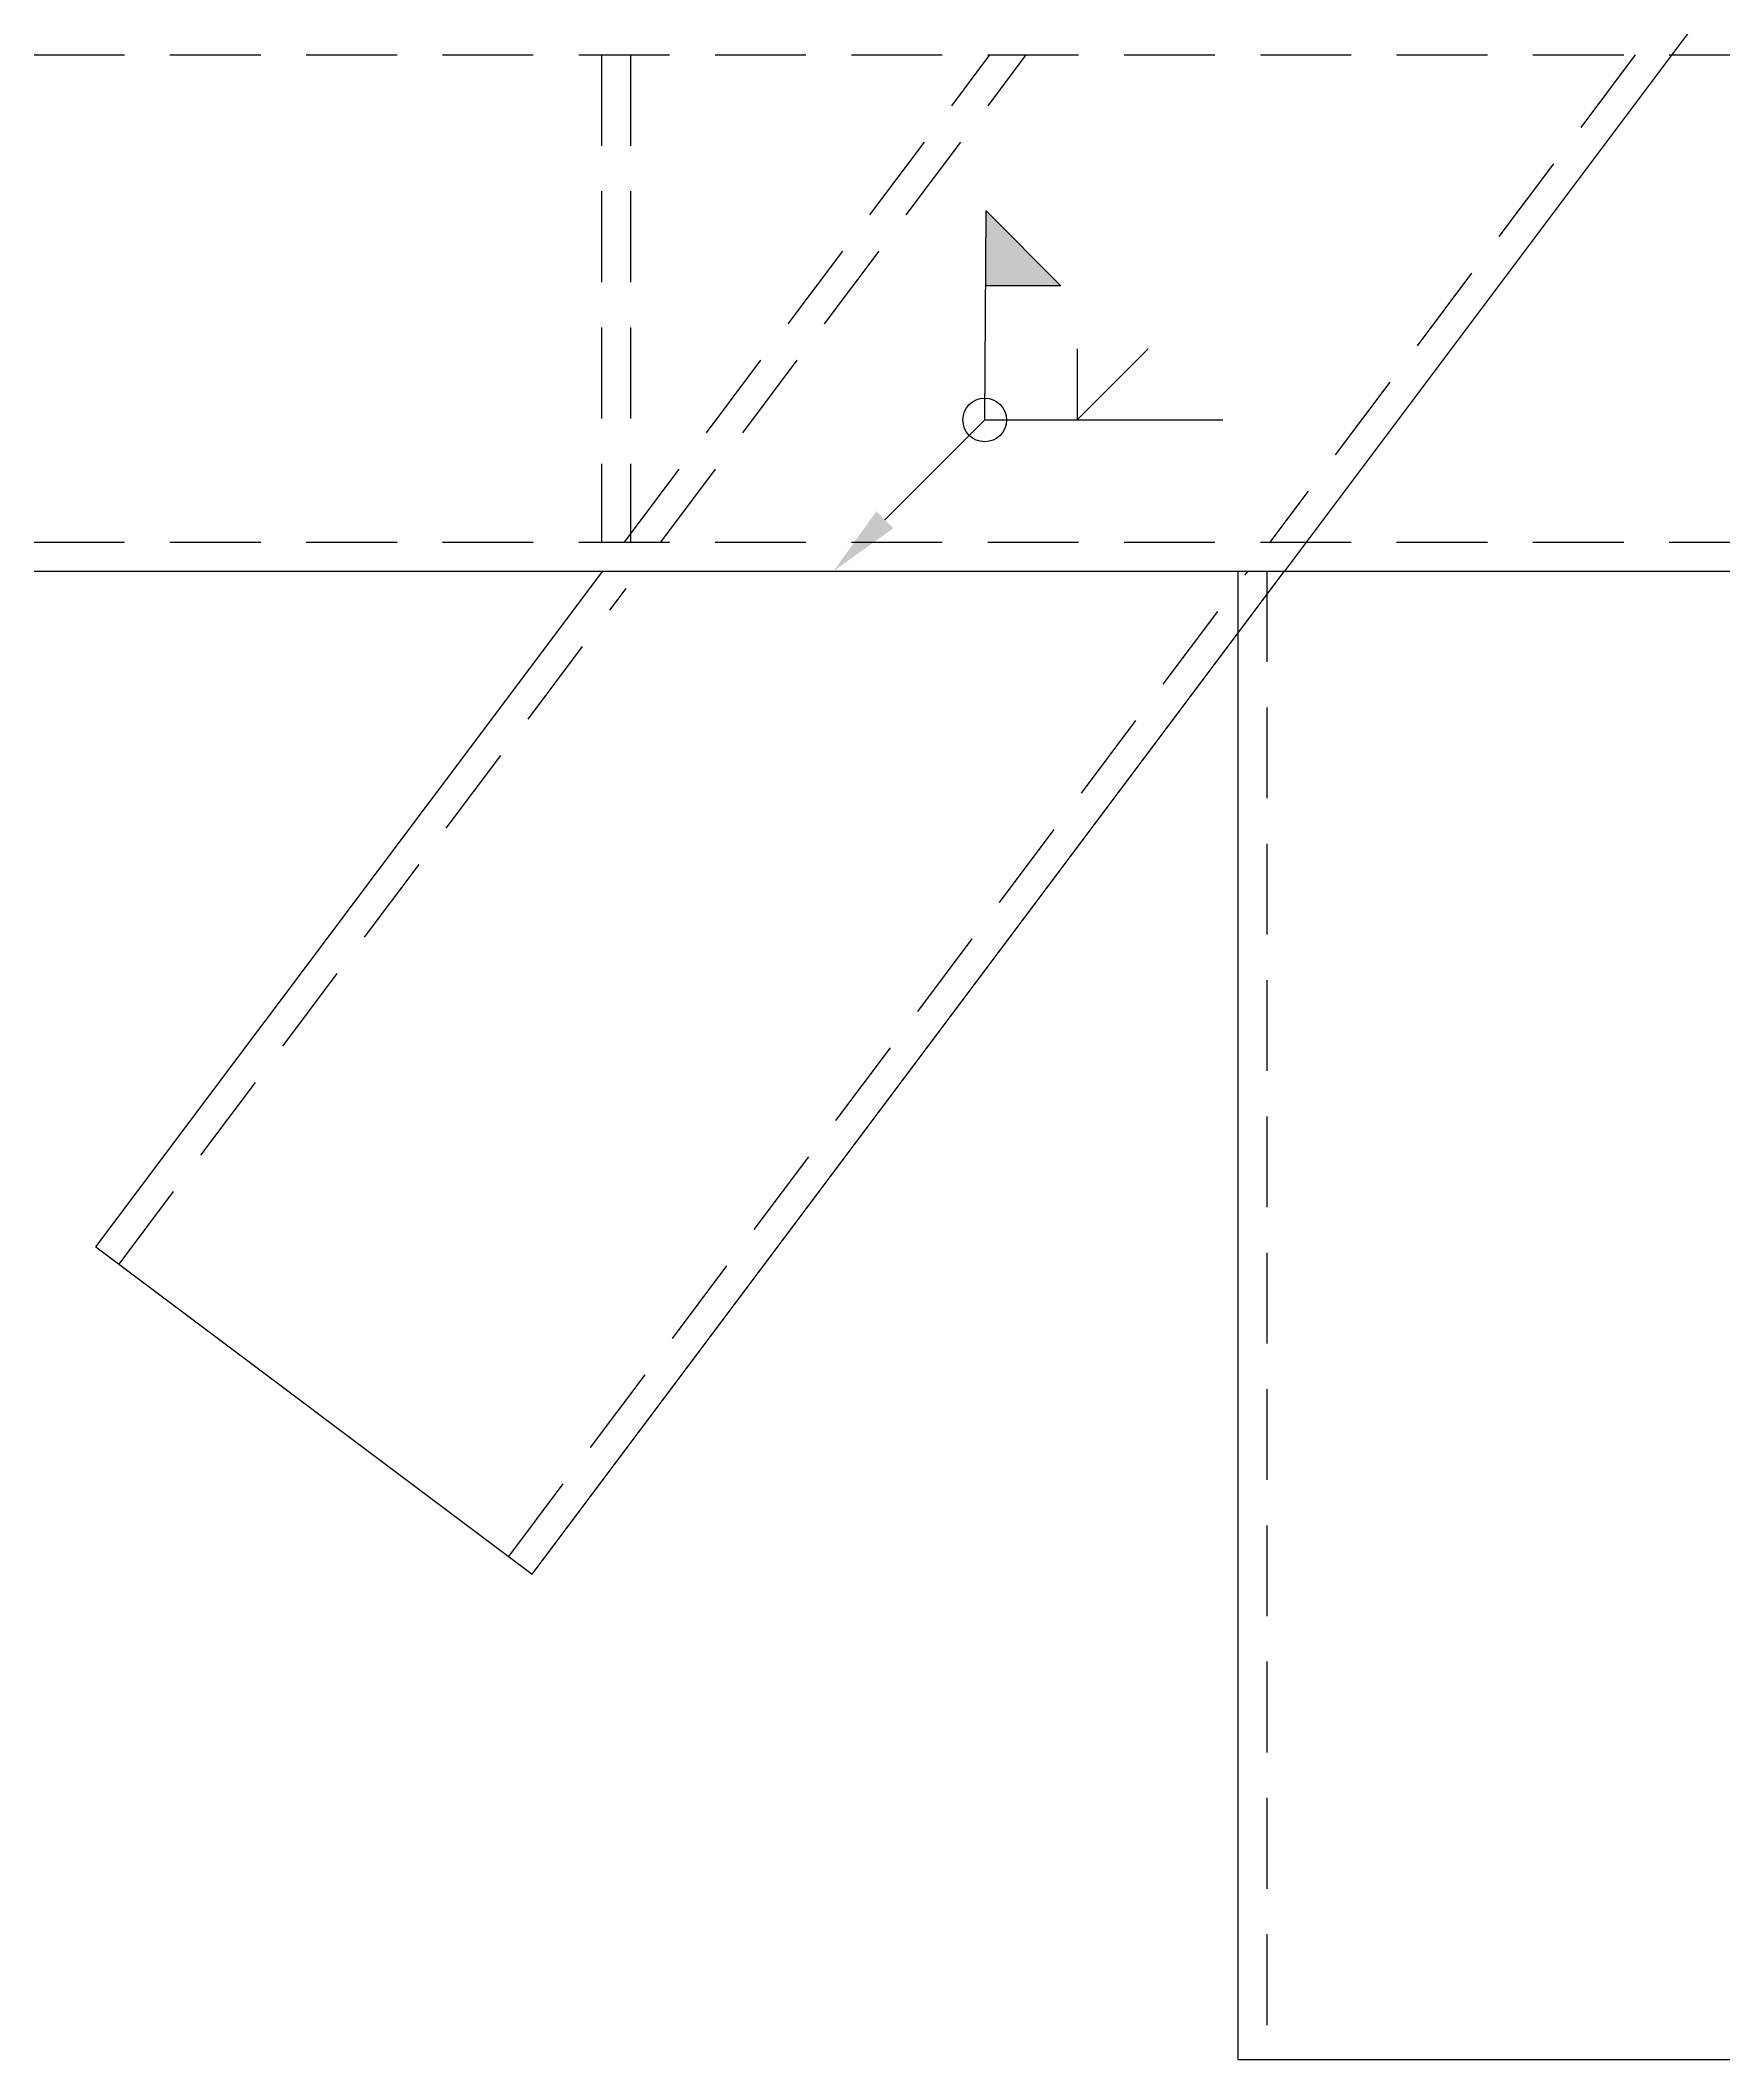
# Model space of a CAD drawing. Extents: x -40040 to 35635, y -182662 to -38118.
# Drawn here: x 11595 to 12058, y -165093 to -164538 of the extents above; entities that cross this region are included whole.
import ezdxf
from ezdxf import colors
from ezdxf.entities.mleader import LeaderData, LeaderLine
from ezdxf.math import Vec2, Vec3

# ---------------------------------------------------------------- set-up
doc = ezdxf.new("R2010")
doc.units = 0
doc.header["$LTSCALE"] = 1000
doc.header["$MEASUREMENT"] = 0
doc.linetypes.add('DASHED2', pattern=[0.375, 0.25, -0.125])
doc.layers.add('GL', color=131, linetype='Continuous')
doc.layers.add('JC', color=7, linetype='Continuous')
doc.styles.get("Standard").update_dxf_attribs({"font": 'tssdengs.shx', "width": 0.7, "bigfont": 'tssdchn.shx'})

msp = doc.modelspace()

# ---------------------------------------------------------------- hatches: boundary and pattern name
at = {"layer": 'JC'}
h = msp.add_hatch(color=2, dxfattribs=at)
h.dxf.hatch_style = 1
h.paths.add_polyline_path([(11875.49, -164605.11), (11854.89, -164584.51), (11854.76, -164605.11)])

# ---------------------------------------------------------------- linework, layer by layer
at = {"layer": 'GL'}
for p, q in [((12049.46, -164533.58), (11936.94, -164683.58)), ((11442.83, -164683.58), (12374.1, -164683.58))]:
    msp.add_line(p, q, dxfattribs=at)
at = {"layer": 'GL', "linetype": 'DASHED2', "ltscale": 0.1}
for p, q in [((11442.83, -164541.58), (12374.1, -164541.58)), ((11749.1, -164541.58), (11749.1, -164675.58)), ((11755.43, -164675.58), (11855.95, -164541.58)), ((11757.1, -164541.58), (11757.1, -164675.58)), ((11765.43, -164675.58), (11865.95, -164541.58)), ((12033.46, -164541.58), (11932.94, -164675.58)), ((11442.83, -164675.58), (12374.1, -164675.58))]:
    msp.add_line(p, q, dxfattribs=at)
at = {"layer": 'GL', "color": 2}
for p, q in [((11609.98, -164869.48), (11749.43, -164683.58)), ((11729.97, -164959.49), (11936.94, -164683.58)), ((11609.98, -164869.48), (11729.97, -164959.49))]:
    msp.add_line(p, q, dxfattribs=at)
at = {"layer": 'GL', "color": 2, "linetype": 'DASHED2', "ltscale": 0.1}
for p, q in [((11723.57, -164954.69), (11926.94, -164683.58)), ((11616.38, -164874.28), (11755.83, -164688.38))]:
    msp.add_line(p, q, dxfattribs=at)
at = {"layer": 'GL', "color": 3}
for p, q in [((11924.1, -164683.58), (11924.1, -165093.06)), ((11924.1, -165093.06), (12074.1, -165093.06))]:
    msp.add_line(p, q, dxfattribs=at)
at = {"layer": 'GL', "color": 3, "linetype": 'DASHED2', "ltscale": 0.1}
msp.add_line((11932.1, -164683.58), (11932.1, -165093.06), dxfattribs=at)
at = {"layer": 'JC', "color": 2}
for p, q in [((11854.51, -164641.99), (11854.89, -164584.51)), ((11854.89, -164584.51), (11875.49, -164605.11)), ((11875.49, -164605.11), (11854.76, -164605.11)), ((11879.97, -164622.48), (11879.97, -164641.99)), ((11879.97, -164641.99), (11899.48, -164622.48)), ((11854.87, -164641.99), (11919.98, -164641.99))]:
    msp.add_line(p, q, dxfattribs=at)
msp.add_circle((11854.51, -164641.99), 6, dxfattribs=at)

# ---------------------------------------------------------------- leaders
ml = msp.add_multileader_mtext('Standard', dxfattribs=at)
ml.set_content('', color=2)
ml.set_leader_properties()
ml.build(insert=Vec2(0, 0))
ml.multileader.update_dxf_attribs({"text_right_attachment_type": 6, "dogleg_length": 0.36, "arrow_head_size": 20})
ctx = ml.context
ctx.base_point, ctx.char_height, ctx.arrow_head_size, ctx.landing_gap_size, ctx.plane_origin = Vec3(11854.87, -164641.99), 0.18, 20, 0.09, Vec3(11812.92, -164683.58)
ctx.right_attachment = 6
notes = []
notes.append((ctx, [(0, (1, 1, 0), (11854.51, -164641.99), (1, 0), 0.36, [(0, [(11812.92, -164683.58)], 0, [])])]))
ctx.mtext.insert, ctx.mtext.flow_direction = Vec3(11854.96, -164641.9), 5
for ctx, leaders in notes:
    for number, flags, end, landing, length, lines in leaders:
        leader = LeaderData()
        leader.index, (leader.has_last_leader_line, leader.has_dogleg_vector, leader.attachment_direction) = number, flags
        leader.last_leader_point, leader.dogleg_vector, leader.dogleg_length = Vec3(end), Vec3(landing), length
        for number, points, colour, breaks in lines:
            line = LeaderLine()
            line.index, line.vertices, line.color, line.breaks = number, Vec3.list(points), colors.encode_raw_color(colour), breaks
            leader.lines.append(line)
        ctx.leaders.append(leader)

doc.saveas('drawing.dxf')
